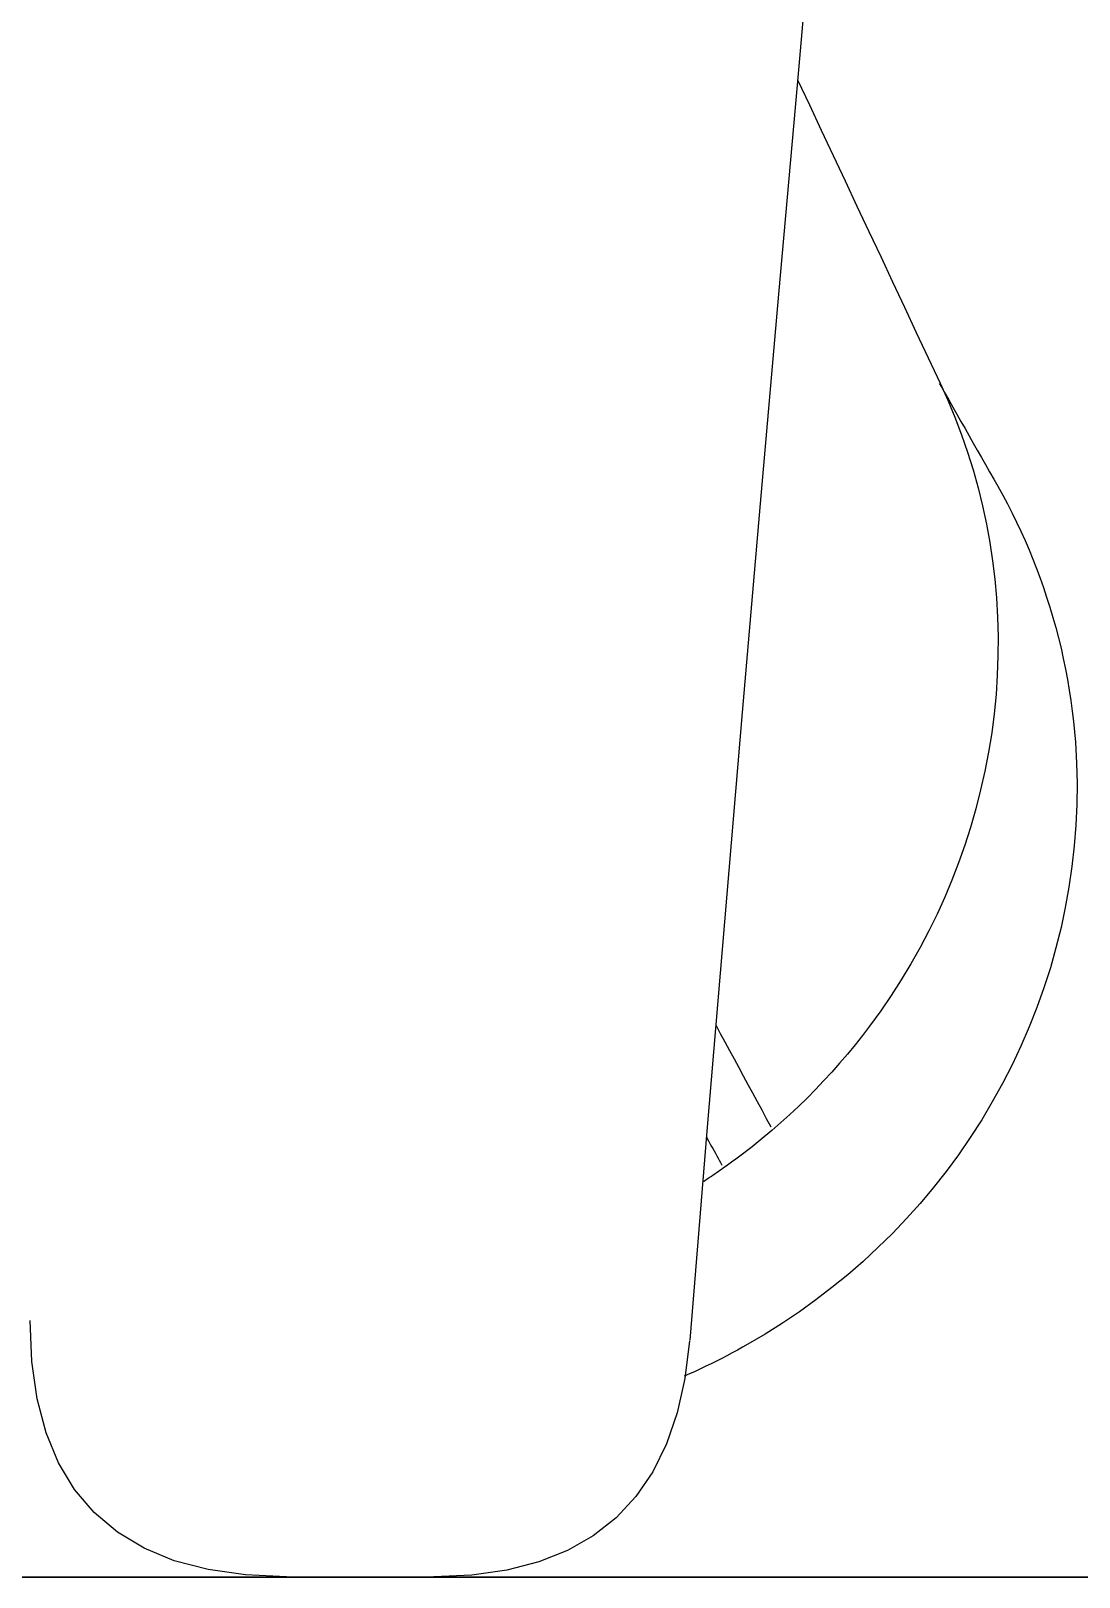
# Model space of a CAD drawing. Extents: x 11992 to 29481, y -6727 to 6811.
# Drawn here: x 14776.08 to 14784.25, y 1385.6 to 1397.66 of the extents above; entities that cross this region are included whole.
import ezdxf

# ---------------------------------------------------------------- set-up
doc = ezdxf.new("R2010")
doc.units = 0
doc.header["$MEASUREMENT"] = 0
doc.layers.get('0').update_dxf_attribs({"color": 8, "linetype": 'CONTINUOUS'})

msp = doc.modelspace()

# ---------------------------------------------------------------- linework, layer by layer
for p, q in [((14782.199, 1398.874, -1930.428), (14782.053, 1397.242, -1930.428)), ((14782.053, 1397.242, -1930.428), (14781.908, 1395.61, -1930.428)), ((14782.056, 1397.284, -1930.428), (14782.149, 1397.087, -1930.428)), ((14782.149, 1397.087, -1930.428), (14782.241, 1396.889, -1930.428)), ((14782.241, 1396.889, -1930.428), (14782.334, 1396.692, -1930.428)), ((14782.334, 1396.692, -1930.428), (14782.427, 1396.495, -1930.428)), ((14782.427, 1396.495, -1930.428), (14782.519, 1396.297, -1930.428)), ((14782.519, 1396.297, -1930.428), (14782.612, 1396.1, -1930.428)), ((14782.612, 1396.1, -1930.428), (14782.705, 1395.903, -1930.428)), ((14782.705, 1395.903, -1930.428), (14782.798, 1395.705, -1930.428)), ((14781.908, 1395.61, -1930.428), (14781.765, 1393.977, -1930.428)), ((14782.798, 1395.705, -1930.428), (14782.89, 1395.508, -1930.428)), ((14782.89, 1395.508, -1930.428), (14782.983, 1395.31, -1930.428)), ((14782.983, 1395.31, -1930.428), (14783.076, 1395.113, -1930.428)), ((14783.076, 1395.113, -1930.428), (14783.168, 1394.915, -1930.428)), ((14783.162, 1394.912, -1930.428), (14783.168, 1394.901, -1930.428)), ((14783.168, 1394.901, -1930.428), (14783.175, 1394.891, -1930.428)), ((14783.169, 1394.915, -1930.428), (14783.228, 1394.783, -1930.428)), ((14783.175, 1394.891, -1930.428), (14783.181, 1394.88, -1930.428)), ((14783.181, 1394.88, -1930.428), (14783.187, 1394.87, -1930.428)), ((14783.187, 1394.87, -1930.428), (14783.193, 1394.86, -1930.428)), ((14783.193, 1394.86, -1930.428), (14783.199, 1394.849, -1930.428)), ((14783.199, 1394.849, -1930.428), (14783.206, 1394.839, -1930.428)), ((14783.206, 1394.839, -1930.428), (14783.212, 1394.828, -1930.428)), ((14783.212, 1394.828, -1930.428), (14783.218, 1394.818, -1930.428)), ((14783.218, 1394.818, -1930.428), (14783.224, 1394.807, -1930.428)), ((14783.224, 1394.807, -1930.428), (14783.23, 1394.797, -1930.428)), ((14783.228, 1394.783, -1930.428), (14783.284, 1394.649, -1930.428)), ((14783.23, 1394.797, -1930.428), (14783.236, 1394.786, -1930.428)), ((14783.236, 1394.786, -1930.428), (14783.268, 1394.729, -1930.428)), ((14783.268, 1394.729, -1930.428), (14783.3, 1394.673, -1930.428)), ((14783.284, 1394.649, -1930.428), (14783.335, 1394.513, -1930.428)), ((14783.3, 1394.673, -1930.428), (14783.331, 1394.617, -1930.428)), ((14783.331, 1394.617, -1930.428), (14783.363, 1394.561, -1930.428)), ((14783.363, 1394.561, -1930.428), (14783.395, 1394.504, -1930.428)), ((14783.335, 1394.513, -1930.428), (14783.382, 1394.376, -1930.428)), ((14783.395, 1394.504, -1930.428), (14783.427, 1394.448, -1930.428)), ((14783.427, 1394.448, -1930.428), (14783.459, 1394.391, -1930.428)), ((14783.382, 1394.376, -1930.428), (14783.426, 1394.238, -1930.428)), ((14783.459, 1394.391, -1930.428), (14783.491, 1394.335, -1930.428)), ((14783.491, 1394.335, -1930.428), (14783.523, 1394.279, -1930.428)), ((14783.523, 1394.279, -1930.428), (14783.555, 1394.223, -1930.428)), ((14783.426, 1394.238, -1930.428), (14783.465, 1394.098, -1930.428)), ((14783.555, 1394.223, -1930.428), (14783.587, 1394.166, -1930.428)), ((14783.587, 1394.166, -1930.428), (14783.619, 1394.11, -1930.428)), ((14783.465, 1394.098, -1930.428), (14783.499, 1393.957, -1930.428)), ((14783.619, 1394.11, -1930.428), (14783.658, 1394.041, -1930.428)), ((14783.658, 1394.041, -1930.428), (14783.695, 1393.972, -1930.428)), ((14781.765, 1393.977, -1930.428), (14781.624, 1392.344, -1930.428)), ((14783.499, 1393.957, -1930.428), (14783.53, 1393.815, -1930.428)), ((14783.695, 1393.972, -1930.428), (14783.731, 1393.901, -1930.428)), ((14783.53, 1393.815, -1930.428), (14783.556, 1393.672, -1930.428)), ((14783.731, 1393.901, -1930.428), (14783.765, 1393.83, -1930.428)), ((14783.765, 1393.83, -1930.428), (14783.799, 1393.759, -1930.428)), ((14783.799, 1393.759, -1930.428), (14783.832, 1393.687, -1930.428)), ((14783.832, 1393.687, -1930.428), (14783.863, 1393.615, -1930.428)), ((14783.556, 1393.672, -1930.428), (14783.578, 1393.528, -1930.428)), ((14783.863, 1393.615, -1930.428), (14783.893, 1393.542, -1930.428)), ((14783.578, 1393.528, -1930.428), (14783.595, 1393.384, -1930.428)), ((14783.893, 1393.542, -1930.428), (14783.921, 1393.468, -1930.428)), ((14783.921, 1393.468, -1930.428), (14783.949, 1393.394, -1930.428)), ((14783.595, 1393.384, -1930.428), (14783.608, 1393.239, -1930.428)), ((14783.949, 1393.394, -1930.428), (14783.976, 1393.32, -1930.428)), ((14783.976, 1393.32, -1930.428), (14784, 1393.245, -1930.428)), ((14783.608, 1393.239, -1930.428), (14783.617, 1393.089, -1930.428)), ((14784, 1393.245, -1930.428), (14784.026, 1393.166, -1930.428)), ((14783.617, 1393.089, -1930.428), (14783.621, 1392.938, -1930.428)), ((14784.026, 1393.166, -1930.428), (14784.049, 1393.087, -1930.428)), ((14784.049, 1393.087, -1930.428), (14784.072, 1393.007, -1930.428)), ((14784.072, 1393.007, -1930.428), (14784.093, 1392.926, -1930.428)), ((14783.621, 1392.938, -1930.428), (14783.62, 1392.787, -1930.428)), ((14784.093, 1392.926, -1930.428), (14784.112, 1392.846, -1930.428)), ((14784.112, 1392.846, -1930.428), (14784.13, 1392.765, -1930.428)), ((14783.62, 1392.787, -1930.428), (14783.615, 1392.636, -1930.428)), ((14784.13, 1392.765, -1930.428), (14784.147, 1392.683, -1930.428)), ((14783.615, 1392.636, -1930.428), (14783.605, 1392.486, -1930.428)), ((14784.147, 1392.683, -1930.428), (14784.162, 1392.602, -1930.428)), ((14784.162, 1392.602, -1930.428), (14784.176, 1392.52, -1930.428)), ((14783.605, 1392.486, -1930.428), (14783.59, 1392.335, -1930.428)), ((14784.176, 1392.52, -1930.428), (14784.189, 1392.438, -1930.428)), ((14784.189, 1392.438, -1930.428), (14784.2, 1392.356, -1930.428)), ((14784.2, 1392.356, -1930.428), (14784.209, 1392.273, -1930.428)), ((14781.624, 1392.344, -1930.428), (14781.486, 1390.711, -1930.428)), ((14783.59, 1392.335, -1930.428), (14783.571, 1392.185, -1930.428)), ((14784.209, 1392.273, -1930.428), (14784.224, 1392.112, -1930.428)), ((14783.571, 1392.185, -1930.428), (14783.547, 1392.036, -1930.428)), ((14784.224, 1392.112, -1930.428), (14784.233, 1391.95, -1930.428)), ((14783.547, 1392.036, -1930.428), (14783.518, 1391.887, -1930.428)), ((14783.518, 1391.887, -1930.428), (14783.485, 1391.74, -1930.428)), ((14784.233, 1391.95, -1930.428), (14784.237, 1391.789, -1930.428)), ((14784.237, 1391.789, -1930.428), (14784.235, 1391.627, -1930.428)), ((14783.485, 1391.74, -1930.428), (14783.448, 1391.593, -1930.428)), ((14784.235, 1391.627, -1930.428), (14784.227, 1391.465, -1930.428)), ((14783.448, 1391.593, -1930.428), (14783.406, 1391.447, -1930.428)), ((14783.406, 1391.447, -1930.428), (14783.362, 1391.309, -1930.428)), ((14784.227, 1391.465, -1930.428), (14784.215, 1391.303, -1930.428)), ((14783.362, 1391.309, -1930.428), (14783.313, 1391.172, -1930.428)), ((14784.215, 1391.303, -1930.428), (14784.197, 1391.143, -1930.428)), ((14783.313, 1391.172, -1930.428), (14783.261, 1391.036, -1930.428)), ((14784.197, 1391.143, -1930.428), (14784.174, 1390.982, -1930.428)), ((14783.261, 1391.036, -1930.428), (14783.205, 1390.902, -1930.428)), ((14783.205, 1390.902, -1930.428), (14783.145, 1390.77, -1930.428)), ((14784.174, 1390.982, -1930.428), (14784.145, 1390.823, -1930.428)), ((14784.145, 1390.823, -1930.428), (14784.112, 1390.665, -1930.428)), ((14781.486, 1390.711, -1930.428), (14781.349, 1389.077, -1930.428)), ((14783.145, 1390.77, -1930.428), (14783.081, 1390.639, -1930.428)), ((14784.112, 1390.665, -1930.428), (14784.072, 1390.507, -1930.428)), ((14783.081, 1390.639, -1930.428), (14783.013, 1390.51, -1930.428)), ((14783.013, 1390.51, -1930.428), (14782.941, 1390.383, -1930.428)), ((14784.072, 1390.507, -1930.428), (14784.029, 1390.352, -1930.428)), ((14782.941, 1390.383, -1930.428), (14782.866, 1390.258, -1930.428)), ((14784.029, 1390.352, -1930.428), (14783.979, 1390.196, -1930.428)), ((14782.866, 1390.258, -1930.428), (14782.787, 1390.135, -1930.428)), ((14783.979, 1390.196, -1930.428), (14783.924, 1390.043, -1930.428)), ((14782.787, 1390.135, -1930.428), (14782.705, 1390.015, -1930.428)), ((14782.705, 1390.015, -1930.428), (14782.619, 1389.896, -1930.428)), ((14783.924, 1390.043, -1930.428), (14783.864, 1389.891, -1930.428)), ((14781.418, 1389.906, -1930.428), (14781.454, 1389.84, -1930.428)), ((14781.454, 1389.84, -1930.428), (14781.49, 1389.773, -1930.428)), ((14782.563, 1389.822, -1930.428), (14782.505, 1389.75, -1930.428)), ((14782.619, 1389.896, -1930.428), (14782.563, 1389.822, -1930.428)), ((14783.864, 1389.891, -1930.428), (14783.799, 1389.741, -1930.428)), ((14781.49, 1389.773, -1930.428), (14781.526, 1389.707, -1930.428)), ((14781.526, 1389.707, -1930.428), (14781.561, 1389.64, -1930.428)), ((14782.505, 1389.75, -1930.428), (14782.446, 1389.678, -1930.428)), ((14783.799, 1389.741, -1930.428), (14783.73, 1389.594, -1930.428)), ((14781.561, 1389.64, -1930.428), (14781.598, 1389.574, -1930.428)), ((14781.598, 1389.574, -1930.428), (14781.633, 1389.508, -1930.428)), ((14782.385, 1389.607, -1930.428), (14782.323, 1389.537, -1930.428)), ((14782.446, 1389.678, -1930.428), (14782.385, 1389.607, -1930.428)), ((14783.73, 1389.594, -1930.428), (14783.655, 1389.448, -1930.428)), ((14781.633, 1389.508, -1930.428), (14781.669, 1389.441, -1930.428)), ((14782.26, 1389.469, -1930.428), (14782.196, 1389.402, -1930.428)), ((14782.323, 1389.537, -1930.428), (14782.26, 1389.469, -1930.428)), ((14781.669, 1389.441, -1930.428), (14781.705, 1389.375, -1930.428)), ((14781.705, 1389.375, -1930.428), (14781.741, 1389.309, -1930.428)), ((14782.131, 1389.335, -1930.428), (14782.064, 1389.27, -1930.428)), ((14782.196, 1389.402, -1930.428), (14782.131, 1389.335, -1930.428)), ((14783.655, 1389.448, -1930.428), (14783.576, 1389.306, -1930.428)), ((14781.741, 1389.309, -1930.428), (14781.777, 1389.242, -1930.428)), ((14781.777, 1389.242, -1930.428), (14781.813, 1389.176, -1930.428)), ((14782.064, 1389.27, -1930.428), (14781.996, 1389.207, -1930.428)), ((14783.576, 1389.306, -1930.428), (14783.493, 1389.165, -1930.428)), ((14781.813, 1389.176, -1930.428), (14781.849, 1389.11, -1930.428)), ((14781.927, 1389.144, -1930.428), (14781.857, 1389.083, -1930.428)), ((14781.996, 1389.207, -1930.428), (14781.927, 1389.144, -1930.428)), ((14783.493, 1389.165, -1930.428), (14783.404, 1389.028, -1930.428)), ((14781.349, 1389.077, -1930.428), (14781.215, 1387.444, -1930.428)), ((14781.345, 1389.031, -1930.428), (14781.355, 1389.013, -1930.428)), ((14781.355, 1389.013, -1930.428), (14781.365, 1388.995, -1930.428)), ((14781.365, 1388.995, -1930.428), (14781.375, 1388.976, -1930.428)), ((14781.375, 1388.976, -1930.428), (14781.385, 1388.958, -1930.428)), ((14781.733, 1388.98, -1930.428), (14781.702, 1388.955, -1930.428)), ((14781.764, 1389.005, -1930.428), (14781.733, 1388.98, -1930.428)), ((14781.795, 1389.031, -1930.428), (14781.764, 1389.005, -1930.428)), ((14781.826, 1389.057, -1930.428), (14781.795, 1389.031, -1930.428)), ((14781.857, 1389.083, -1930.428), (14781.826, 1389.057, -1930.428)), ((14783.404, 1389.028, -1930.428), (14783.312, 1388.893, -1930.428)), ((14781.385, 1388.958, -1930.428), (14781.396, 1388.94, -1930.428)), ((14781.396, 1388.94, -1930.428), (14781.406, 1388.922, -1930.428)), ((14781.406, 1388.922, -1930.428), (14781.416, 1388.904, -1930.428)), ((14781.416, 1388.904, -1930.428), (14781.426, 1388.885, -1930.428)), ((14781.426, 1388.885, -1930.428), (14781.436, 1388.867, -1930.428)), ((14781.436, 1388.867, -1930.428), (14781.446, 1388.849, -1930.428)), ((14781.446, 1388.849, -1930.428), (14781.456, 1388.831, -1930.428)), ((14781.574, 1388.858, -1930.428), (14781.542, 1388.834, -1930.428)), ((14781.606, 1388.882, -1930.428), (14781.574, 1388.858, -1930.428)), ((14781.638, 1388.906, -1930.428), (14781.606, 1388.882, -1930.428)), ((14781.67, 1388.93, -1930.428), (14781.638, 1388.906, -1930.428)), ((14781.702, 1388.955, -1930.428), (14781.67, 1388.93, -1930.428)), ((14783.312, 1388.893, -1930.428), (14783.215, 1388.762, -1930.428)), ((14781.397, 1388.732, -1930.428), (14781.384, 1388.723, -1930.428)), ((14781.41, 1388.741, -1930.428), (14781.397, 1388.732, -1930.428)), ((14781.424, 1388.75, -1930.428), (14781.41, 1388.741, -1930.428)), ((14781.437, 1388.76, -1930.428), (14781.424, 1388.75, -1930.428)), ((14781.45, 1388.769, -1930.428), (14781.437, 1388.76, -1930.428)), ((14781.463, 1388.778, -1930.428), (14781.45, 1388.769, -1930.428)), ((14781.456, 1388.831, -1930.428), (14781.467, 1388.812, -1930.428)), ((14781.477, 1388.787, -1930.428), (14781.463, 1388.778, -1930.428)), ((14781.509, 1388.811, -1930.428), (14781.477, 1388.787, -1930.428)), ((14781.542, 1388.834, -1930.428), (14781.509, 1388.811, -1930.428)), ((14783.215, 1388.762, -1930.428), (14783.114, 1388.634, -1930.428)), ((14781.33, 1388.687, -1930.428), (14781.316, 1388.679, -1930.428)), ((14781.343, 1388.696, -1930.428), (14781.33, 1388.687, -1930.428)), ((14781.357, 1388.705, -1930.428), (14781.343, 1388.696, -1930.428)), ((14781.37, 1388.714, -1930.428), (14781.357, 1388.705, -1930.428)), ((14781.384, 1388.723, -1930.428), (14781.37, 1388.714, -1930.428)), ((14783.114, 1388.634, -1930.428), (14783.012, 1388.512, -1930.428)), ((14783.012, 1388.512, -1930.428), (14782.906, 1388.394, -1930.428)), ((14782.906, 1388.394, -1930.428), (14782.797, 1388.279, -1930.428)), ((14782.797, 1388.279, -1930.428), (14782.684, 1388.168, -1930.428)), ((14782.684, 1388.168, -1930.428), (14782.568, 1388.06, -1930.428)), ((14782.568, 1388.06, -1930.428), (14782.448, 1387.956, -1930.428)), ((14782.448, 1387.956, -1930.428), (14782.325, 1387.856, -1930.428)), ((14782.199, 1387.759, -1930.428), (14782.071, 1387.666, -1930.428)), ((14782.325, 1387.856, -1930.428), (14782.199, 1387.759, -1930.428)), ((14782.071, 1387.666, -1930.428), (14781.94, 1387.578, -1930.428)), ((14776.083, 1387.279, -1930.428), (14776.069, 1387.598, -1930.428)), ((14781.94, 1387.578, -1930.428), (14781.805, 1387.493, -1930.428)), ((14781.214, 1387.44, -1930.428), (14781.178, 1387.146, -1930.428)), ((14781.669, 1387.413, -1930.428), (14781.628, 1387.39, -1930.428)), ((14781.805, 1387.493, -1930.428), (14781.669, 1387.413, -1930.428)), ((14776.125, 1386.987, -1930.428), (14776.083, 1387.279, -1930.428)), ((14781.424, 1387.281, -1930.428), (14781.382, 1387.261, -1930.428)), ((14781.465, 1387.302, -1930.428), (14781.424, 1387.281, -1930.428)), ((14781.506, 1387.324, -1930.428), (14781.465, 1387.302, -1930.428)), ((14781.547, 1387.345, -1930.428), (14781.506, 1387.324, -1930.428)), ((14781.588, 1387.368, -1930.428), (14781.547, 1387.345, -1930.428)), ((14781.628, 1387.39, -1930.428), (14781.588, 1387.368, -1930.428)), ((14781.214, 1387.182, -1930.428), (14781.172, 1387.164, -1930.428)), ((14781.257, 1387.201, -1930.428), (14781.214, 1387.182, -1930.428)), ((14781.299, 1387.221, -1930.428), (14781.257, 1387.201, -1930.428)), ((14781.341, 1387.241, -1930.428), (14781.299, 1387.221, -1930.428)), ((14781.382, 1387.261, -1930.428), (14781.341, 1387.241, -1930.428)), ((14781.178, 1387.146, -1930.428), (14781.118, 1386.877, -1930.428)), ((14776.194, 1386.723, -1930.428), (14776.125, 1386.987, -1930.428)), ((14781.118, 1386.877, -1930.428), (14781.034, 1386.635, -1930.428)), ((14776.291, 1386.487, -1930.428), (14776.194, 1386.723, -1930.428)), ((14781.034, 1386.635, -1930.428), (14780.927, 1386.417, -1930.428)), ((14776.417, 1386.279, -1930.428), (14776.291, 1386.487, -1930.428)), ((14780.927, 1386.417, -1930.428), (14780.796, 1386.226, -1930.428)), ((14776.569, 1386.099, -1930.428), (14776.417, 1386.279, -1930.428)), ((14780.796, 1386.226, -1930.428), (14780.642, 1386.059, -1930.428)), ((14776.75, 1385.946, -1930.428), (14776.569, 1386.099, -1930.428)), ((14780.642, 1386.059, -1930.428), (14780.463, 1385.919, -1930.428)), ((14776.958, 1385.821, -1930.428), (14776.75, 1385.946, -1930.428)), ((14780.463, 1385.919, -1930.428), (14780.262, 1385.804, -1930.428)), ((14777.194, 1385.724, -1930.428), (14776.958, 1385.821, -1930.428)), ((14777.458, 1385.654, -1930.428), (14777.194, 1385.724, -1930.428)), ((14780.037, 1385.714, -1930.428), (14779.788, 1385.651, -1930.428)), ((14780.262, 1385.804, -1930.428), (14780.037, 1385.714, -1930.428)), ((14781.241, 1385.596, -1949.128), (14750.315, 1385.596, -1949.128)), ((14750.315, 1385.596, -2112.712), (14781.241, 1385.596, -2112.712)), ((14781.241, 1385.596, -2113.419), (14750.315, 1385.596, -2113.419)), ((14781.241, 1385.596, -1948.421), (14750.315, 1385.596, -1948.421)), ((14772.701, 1385.596, -2331.704), (14778.476, 1385.596, -2379.821)), ((14773.399, 1385.596, -2331.663), (14779.06, 1385.596, -2379.792)), ((14774.746, 1385.596, -2331.663), (14780.2, 1385.596, -2379.792)), ((14774.837, 1385.596, -2412.668), (14776.168, 1385.596, -2421.217)), ((14775.292, 1385.596, -2331.705), (14780.675, 1385.596, -2379.821)), ((14776.227, 1385.596, -2321.735), (14775.77, 1385.596, -2317.55)), ((14776.168, 1385.596, -2421.217), (14777.498, 1385.596, -2429.766)), ((14776.684, 1385.596, -2325.92), (14776.227, 1385.596, -2321.735)), ((14777.141, 1385.596, -2330.104), (14776.684, 1385.596, -2325.92)), ((14777.597, 1385.596, -2334.289), (14777.141, 1385.596, -2330.104)), ((14777.75, 1385.613, -1930.428), (14777.458, 1385.654, -1930.428)), ((14777.498, 1385.596, -2429.766), (14778.828, 1385.596, -2438.315)), ((14778.531, 1385.596, -2342.848), (14777.597, 1385.596, -2334.289)), ((14778.069, 1385.599, -1930.428), (14777.75, 1385.613, -1930.428)), ((14778.476, 1385.596, -2379.821), (14785.293, 1385.596, -2436.381)), ((14779.463, 1385.596, -2351.407), (14778.531, 1385.596, -2342.848)), ((14778.827, 1385.596, -2438.315), (14778.847, 1385.596, -2438.408)), ((14778.847, 1385.596, -2438.408), (14778.871, 1385.596, -2438.497)), ((14778.871, 1385.596, -2438.497), (14778.901, 1385.596, -2438.583)), ((14778.901, 1385.596, -2438.583), (14778.936, 1385.596, -2438.665)), ((14778.936, 1385.596, -2438.665), (14778.977, 1385.596, -2438.744)), ((14778.977, 1385.596, -2438.744), (14779.023, 1385.596, -2438.819)), ((14779.023, 1385.596, -2438.819), (14779.074, 1385.596, -2438.89)), ((14779.06, 1385.596, -2379.792), (14785.744, 1385.596, -2436.363)), ((14779.074, 1385.596, -2438.89), (14779.131, 1385.596, -2438.958)), ((14779.094, 1385.596, -2439.987), (14779.092, 1385.596, -2440.033)), ((14779.092, 1385.596, -2440.033), (14779.092, 1385.596, -2440.078)), ((14779.092, 1385.596, -2440.078), (14779.093, 1385.596, -2440.124)), ((14779.093, 1385.596, -2440.124), (14779.097, 1385.596, -2440.17)), ((14779.097, 1385.596, -2439.941), (14779.094, 1385.596, -2439.987)), ((14779.102, 1385.596, -2439.896), (14779.097, 1385.596, -2439.941)), ((14779.097, 1385.596, -2440.17), (14779.102, 1385.596, -2440.215)), ((14779.11, 1385.596, -2439.85), (14779.102, 1385.596, -2439.896)), ((14779.102, 1385.596, -2440.215), (14779.134, 1385.596, -2440.457)), ((14779.118, 1385.596, -2439.805), (14779.11, 1385.596, -2439.85)), ((14779.128, 1385.596, -2439.761), (14779.118, 1385.596, -2439.805)), ((14779.14, 1385.596, -2439.717), (14779.128, 1385.596, -2439.761)), ((14779.131, 1385.596, -2438.958), (14779.193, 1385.596, -2439.022)), ((14779.134, 1385.596, -2440.457), (14779.166, 1385.596, -2440.698)), ((14779.153, 1385.596, -2439.673), (14779.14, 1385.596, -2439.717)), ((14779.169, 1385.596, -2439.628), (14779.153, 1385.596, -2439.673)), ((14779.166, 1385.596, -2440.698), (14779.198, 1385.596, -2440.94)), ((14779.186, 1385.596, -2439.584), (14779.169, 1385.596, -2439.628)), ((14779.205, 1385.596, -2439.541), (14779.186, 1385.596, -2439.584)), ((14779.193, 1385.596, -2439.022), (14779.261, 1385.596, -2439.083)), ((14779.198, 1385.596, -2440.94), (14779.23, 1385.596, -2441.181)), ((14779.225, 1385.596, -2439.499), (14779.205, 1385.596, -2439.541)), ((14779.516, 1385.612, -1930.428), (14779.22, 1385.599, -1930.428)), ((14779.247, 1385.596, -2439.457), (14779.225, 1385.596, -2439.499)), ((14779.23, 1385.596, -2441.181), (14779.262, 1385.596, -2441.423)), ((14779.27, 1385.596, -2439.416), (14779.247, 1385.596, -2439.457)), ((14779.261, 1385.596, -2439.083), (14779.334, 1385.596, -2439.14)), ((14779.262, 1385.596, -2441.423), (14779.294, 1385.596, -2441.664)), ((14779.295, 1385.596, -2439.375), (14779.27, 1385.596, -2439.416)), ((14779.294, 1385.596, -2441.664), (14779.325, 1385.596, -2441.906)), ((14779.321, 1385.596, -2439.336), (14779.295, 1385.596, -2439.375)), ((14779.348, 1385.596, -2439.297), (14779.321, 1385.596, -2439.336)), ((14779.325, 1385.596, -2441.906), (14779.357, 1385.596, -2442.147)), ((14779.334, 1385.596, -2439.14), (14779.412, 1385.596, -2439.193)), ((14779.377, 1385.596, -2439.26), (14779.348, 1385.596, -2439.297)), ((14779.357, 1385.596, -2442.147), (14779.389, 1385.596, -2442.389)), ((14779.406, 1385.596, -2439.223), (14779.377, 1385.596, -2439.26)), ((14779.389, 1385.596, -2442.389), (14779.421, 1385.596, -2442.63)), ((14779.437, 1385.596, -2439.187), (14779.406, 1385.596, -2439.223)), ((14779.414, 1385.596, -2439.195), (14779.415, 1385.596, -2439.196)), ((14779.415, 1385.596, -2439.196), (14779.416, 1385.596, -2439.196)), ((14779.417, 1385.596, -2439.197), (14779.418, 1385.596, -2439.197)), ((14779.418, 1385.596, -2439.197), (14779.419, 1385.596, -2439.198)), ((14779.419, 1385.596, -2439.198), (14779.42, 1385.596, -2439.199)), ((14779.42, 1385.596, -2439.199), (14779.421, 1385.596, -2439.199)), ((14779.421, 1385.596, -2439.2), (14779.422, 1385.596, -2439.2)), ((14779.421, 1385.596, -2442.63), (14779.453, 1385.596, -2442.872)), ((14779.422, 1385.596, -2439.2), (14779.423, 1385.596, -2439.201)), ((14779.473, 1385.596, -2439.147), (14779.437, 1385.596, -2439.187)), ((14779.44, 1385.596, -2437.648), (14779.464, 1385.596, -2437.778)), ((14779.453, 1385.596, -2442.872), (14779.485, 1385.596, -2443.113)), ((14780.396, 1385.596, -2359.966), (14779.463, 1385.596, -2351.407)), ((14779.464, 1385.596, -2437.778), (14779.497, 1385.596, -2437.898)), ((14779.51, 1385.596, -2439.108), (14779.473, 1385.596, -2439.147)), ((14779.485, 1385.596, -2443.113), (14779.496, 1385.596, -2443.187)), ((14779.496, 1385.596, -2443.187), (14779.512, 1385.596, -2443.261)), ((14779.497, 1385.596, -2437.898), (14779.539, 1385.596, -2438.009)), ((14779.549, 1385.596, -2439.07), (14779.51, 1385.596, -2439.108)), ((14779.512, 1385.596, -2443.261), (14779.533, 1385.596, -2443.332)), ((14779.788, 1385.651, -1930.428), (14779.516, 1385.612, -1930.428)), ((14779.533, 1385.596, -2443.332), (14779.559, 1385.596, -2443.403)), ((14779.539, 1385.596, -2438.009), (14779.589, 1385.596, -2438.111)), ((14779.588, 1385.596, -2439.034), (14779.549, 1385.596, -2439.07)), ((14779.559, 1385.596, -2443.403), (14779.59, 1385.596, -2443.472)), ((14779.629, 1385.596, -2438.998), (14779.588, 1385.596, -2439.034)), ((14779.589, 1385.596, -2438.111), (14779.647, 1385.596, -2438.203)), ((14779.59, 1385.596, -2443.472), (14779.625, 1385.596, -2443.538)), ((14779.625, 1385.596, -2443.538), (14779.663, 1385.596, -2443.603)), ((14779.671, 1385.596, -2438.964), (14779.629, 1385.596, -2438.998)), ((14779.647, 1385.596, -2438.203), (14779.714, 1385.596, -2438.285)), ((14779.663, 1385.596, -2443.603), (14779.706, 1385.596, -2443.666)), ((14779.713, 1385.596, -2438.93), (14779.671, 1385.596, -2438.964)), ((14779.706, 1385.596, -2443.666), (14779.751, 1385.596, -2443.726)), ((14779.756, 1385.596, -2438.898), (14779.713, 1385.596, -2438.93)), ((14779.714, 1385.596, -2438.285), (14779.79, 1385.596, -2438.358)), ((14779.751, 1385.596, -2443.726), (14779.8, 1385.596, -2443.783)), ((14779.8, 1385.596, -2438.867), (14779.756, 1385.596, -2438.898)), ((14779.79, 1385.596, -2438.358), (14779.874, 1385.596, -2438.422)), ((14779.845, 1385.596, -2438.836), (14779.8, 1385.596, -2438.867)), ((14779.8, 1385.596, -2443.783), (14779.852, 1385.596, -2443.838)), ((14779.89, 1385.596, -2438.806), (14779.845, 1385.596, -2438.836)), ((14779.852, 1385.596, -2443.838), (14779.907, 1385.596, -2443.89)), ((14779.874, 1385.596, -2438.422), (14779.967, 1385.596, -2438.476)), ((14779.936, 1385.596, -2438.778), (14779.89, 1385.596, -2438.806)), ((14779.907, 1385.596, -2443.89), (14779.974, 1385.596, -2443.946)), ((14779.996, 1385.596, -2438.742), (14779.936, 1385.596, -2438.778)), ((14779.967, 1385.596, -2438.476), (14780.068, 1385.596, -2438.521)), ((14779.974, 1385.596, -2443.946), (14780.045, 1385.596, -2443.999)), ((14780.055, 1385.596, -2438.707), (14779.996, 1385.596, -2438.742)), ((14780.045, 1385.596, -2443.999), (14780.118, 1385.596, -2444.047)), ((14780.116, 1385.596, -2438.674), (14780.055, 1385.596, -2438.707)), ((14780.068, 1385.596, -2438.521), (14780.178, 1385.596, -2438.557)), ((14780.177, 1385.596, -2438.642), (14780.116, 1385.596, -2438.674)), ((14780.118, 1385.596, -2444.047), (14780.193, 1385.596, -2444.092)), ((14780.238, 1385.596, -2438.61), (14780.177, 1385.596, -2438.642)), ((14780.178, 1385.596, -2438.557), (14780.296, 1385.596, -2438.582)), ((14780.193, 1385.596, -2444.092), (14780.271, 1385.596, -2444.133)), ((14780.2, 1385.596, -2379.792), (14786.639, 1385.596, -2436.363)), ((14780.3, 1385.596, -2438.58), (14780.238, 1385.596, -2438.61)), ((14780.271, 1385.596, -2444.133), (14780.351, 1385.596, -2444.17)), ((14780.363, 1385.596, -2438.551), (14780.3, 1385.596, -2438.58)), ((14780.351, 1385.596, -2444.17), (14780.432, 1385.596, -2444.205)), ((14780.426, 1385.596, -2438.522), (14780.363, 1385.596, -2438.551)), ((14781.328, 1385.596, -2368.525), (14780.396, 1385.596, -2359.966)), ((14780.489, 1385.596, -2438.495), (14780.426, 1385.596, -2438.522)), ((14780.432, 1385.596, -2444.205), (14780.515, 1385.596, -2444.236)), ((14780.553, 1385.596, -2438.468), (14780.489, 1385.596, -2438.495)), ((14780.515, 1385.596, -2444.236), (14780.599, 1385.596, -2444.265)), ((14780.617, 1385.596, -2438.442), (14780.553, 1385.596, -2438.468)), ((14780.599, 1385.596, -2444.265), (14780.685, 1385.596, -2444.291)), ((14780.681, 1385.596, -2438.416), (14780.617, 1385.596, -2438.442)), ((14780.675, 1385.596, -2379.821), (14787.021, 1385.596, -2436.381)), ((14780.772, 1385.596, -2438.381), (14780.681, 1385.596, -2438.416)), ((14780.685, 1385.596, -2444.291), (14780.77, 1385.596, -2444.315)), ((14780.77, 1385.596, -2444.315), (14780.857, 1385.596, -2444.336)), ((14780.863, 1385.596, -2438.348), (14780.772, 1385.596, -2438.381)), ((14780.857, 1385.596, -2444.336), (14780.916, 1385.596, -2444.35)), ((14780.955, 1385.596, -2438.315), (14780.863, 1385.596, -2438.348)), ((14780.916, 1385.596, -2444.35), (14780.976, 1385.596, -2444.363)), ((14781.047, 1385.596, -2438.283), (14780.955, 1385.596, -2438.315)), ((14780.976, 1385.596, -2444.363), (14781.036, 1385.596, -2444.375)), ((14781.036, 1385.596, -2444.375), (14781.097, 1385.596, -2444.386)), ((14781.139, 1385.596, -2438.253), (14781.047, 1385.596, -2438.283)), ((14781.097, 1385.596, -2444.386), (14781.157, 1385.596, -2444.397)), ((14781.232, 1385.596, -2438.223), (14781.139, 1385.596, -2438.253)), ((14781.157, 1385.596, -2444.397), (14781.217, 1385.596, -2444.406)), ((14781.217, 1385.596, -2444.406), (14781.277, 1385.596, -2444.415)), ((14781.325, 1385.596, -2438.194), (14781.232, 1385.596, -2438.223)), ((14781.241, 1385.596, -2121.419), (14781.247, 1385.596, -2121.588)), ((14781.247, 1385.596, -1940.258), (14781.241, 1385.596, -1940.421)), ((14781.241, 1385.596, -2121.412), (14781.241, 1385.596, -2106.33)), ((14781.241, 1385.596, -2106.33), (14781.241, 1385.596, -2091.247)), ((14781.241, 1385.596, -2091.247), (14781.241, 1385.596, -2076.164)), ((14781.241, 1385.596, -2076.164), (14781.241, 1385.596, -2061.082)), ((14781.241, 1385.596, -2061.082), (14781.241, 1385.596, -2045.999)), ((14781.241, 1385.596, -2045.999), (14781.241, 1385.596, -2030.917)), ((14781.241, 1385.596, -2030.917), (14781.241, 1385.596, -2015.834)), ((14781.241, 1385.596, -2015.834), (14781.241, 1385.596, -2000.751)), ((14781.241, 1385.596, -2000.751), (14781.241, 1385.596, -1985.669)), ((14781.241, 1385.596, -1985.669), (14781.241, 1385.596, -1970.586)), ((14781.241, 1385.596, -1970.586), (14781.241, 1385.596, -1955.504)), ((14781.241, 1385.596, -1955.504), (14781.241, 1385.596, -1940.421)), ((14781.247, 1385.596, -2121.588), (14781.265, 1385.596, -2121.751)), ((14781.263, 1385.596, -1940.1), (14781.247, 1385.596, -1940.258)), ((14781.291, 1385.596, -1939.947), (14781.263, 1385.596, -1940.1)), ((14781.265, 1385.596, -2121.751), (14781.294, 1385.596, -2121.908)), ((14781.277, 1385.596, -2444.415), (14781.338, 1385.596, -2444.423)), ((14781.33, 1385.596, -1939.801), (14781.291, 1385.596, -1939.947)), ((14781.294, 1385.596, -2121.908), (14781.335, 1385.596, -2122.059)), ((14781.418, 1385.596, -2438.166), (14781.325, 1385.596, -2438.194)), ((14782.26, 1385.596, -2377.084), (14781.328, 1385.596, -2368.525)), ((14781.379, 1385.596, -1939.659), (14781.33, 1385.596, -1939.801)), ((14781.335, 1385.596, -2122.059), (14781.387, 1385.596, -2122.204)), ((14781.338, 1385.596, -2444.423), (14781.398, 1385.596, -2444.431)), ((14781.44, 1385.596, -1939.523), (14781.379, 1385.596, -1939.659)), ((14781.387, 1385.596, -2122.204), (14781.452, 1385.596, -2122.343)), ((14781.398, 1385.596, -2444.431), (14781.459, 1385.596, -2444.438)), ((14781.512, 1385.596, -2438.139), (14781.418, 1385.596, -2438.166)), ((14781.512, 1385.596, -1939.393), (14781.44, 1385.596, -1939.523)), ((14781.452, 1385.596, -2122.343), (14781.528, 1385.596, -2122.476)), ((14781.459, 1385.596, -2444.438), (14781.519, 1385.596, -2444.445)), ((14781.595, 1385.596, -1939.268), (14781.512, 1385.596, -1939.393)), ((14781.606, 1385.596, -2438.113), (14781.512, 1385.596, -2438.139)), ((14781.519, 1385.596, -2444.445), (14781.58, 1385.596, -2444.451)), ((14781.528, 1385.596, -2122.476), (14781.615, 1385.596, -2122.602)), ((14781.58, 1385.596, -2444.451), (14781.656, 1385.596, -2444.458)), ((14781.689, 1385.596, -1939.149), (14781.595, 1385.596, -1939.268)), ((14781.699, 1385.596, -2438.087), (14781.606, 1385.596, -2438.113)), ((14781.615, 1385.596, -2122.602), (14781.715, 1385.596, -2122.723)), ((14781.656, 1385.596, -2444.458), (14781.733, 1385.596, -2444.464)), ((14781.794, 1385.596, -1939.035), (14781.689, 1385.596, -1939.149)), ((14781.794, 1385.596, -2438.063), (14781.699, 1385.596, -2438.087)), ((14781.715, 1385.596, -2122.723), (14781.826, 1385.596, -2122.838)), ((14781.733, 1385.596, -2444.464), (14781.809, 1385.596, -2444.47)), ((14781.91, 1385.596, -1938.927), (14781.794, 1385.596, -1939.035)), ((14781.907, 1385.596, -2438.034), (14781.794, 1385.596, -2438.063)), ((14781.809, 1385.596, -2444.47), (14781.886, 1385.596, -2444.475)), ((14781.826, 1385.596, -2122.838), (14781.948, 1385.596, -2122.947)), ((14781.886, 1385.596, -2444.475), (14781.963, 1385.596, -2444.479)), ((14782.02, 1385.596, -2438.006), (14781.907, 1385.596, -2438.034)), ((14782.037, 1385.596, -1938.824), (14781.91, 1385.596, -1938.927)), ((14781.948, 1385.596, -2122.947), (14782.083, 1385.596, -2123.049)), ((14781.963, 1385.596, -2444.479), (14782.04, 1385.596, -2444.483)), ((14782.133, 1385.596, -2437.979), (14782.02, 1385.596, -2438.006)), ((14782.037, 1385.596, -1938.824), (14782.038, 1385.596, -1938.76)), ((14782.038, 1385.596, -1938.76), (14782.039, 1385.596, -1938.702)), ((14782.039, 1385.596, -1938.702), (14782.041, 1385.596, -1938.649)), ((14782.04, 1385.596, -2444.483), (14782.117, 1385.596, -2444.486)), ((14782.041, 1385.596, -1938.649), (14782.043, 1385.596, -1938.602)), ((14782.043, 1385.596, -1938.602), (14782.045, 1385.596, -1938.559)), ((14782.045, 1385.596, -1938.559), (14782.048, 1385.596, -1938.523)), ((14782.048, 1385.596, -1938.523), (14782.052, 1385.596, -1938.492)), ((14782.052, 1385.596, -1938.492), (14782.056, 1385.596, -1938.466)), ((14782.056, 1385.596, -1938.466), (14782.061, 1385.596, -1938.446)), ((14782.061, 1385.596, -1938.446), (14782.065, 1385.596, -1938.432)), ((14782.065, 1385.596, -1938.432), (14782.071, 1385.596, -1938.424)), ((14782.071, 1385.596, -1938.424), (14782.077, 1385.596, -1938.421)), ((14782.083, 1385.596, -1938.421), (14782.079, 1385.596, -1938.421)), ((14782.087, 1385.596, -1938.421), (14782.083, 1385.596, -1938.421)), ((14782.084, 1385.596, -2123.161), (14782.083, 1385.596, -2123.108)), ((14782.083, 1385.596, -2123.108), (14782.083, 1385.596, -2123.049)), ((14782.086, 1385.596, -2123.21), (14782.084, 1385.596, -2123.161)), ((14782.087, 1385.596, -2123.254), (14782.086, 1385.596, -2123.21)), ((14782.091, 1385.596, -1938.421), (14782.087, 1385.596, -1938.421)), ((14782.09, 1385.596, -2123.292), (14782.087, 1385.596, -2123.254)), ((14782.093, 1385.596, -2123.326), (14782.09, 1385.596, -2123.292)), ((14782.094, 1385.596, -1938.421), (14782.091, 1385.596, -1938.421)), ((14782.096, 1385.596, -2123.354), (14782.093, 1385.596, -2123.326)), ((14782.098, 1385.596, -1938.421), (14782.094, 1385.596, -1938.421)), ((14782.1, 1385.596, -2123.377), (14782.096, 1385.596, -2123.354)), ((14782.102, 1385.596, -1938.421), (14782.098, 1385.596, -1938.421)), ((14782.104, 1385.596, -2123.396), (14782.1, 1385.596, -2123.377)), ((14782.106, 1385.596, -1938.421), (14782.102, 1385.596, -1938.421)), ((14782.108, 1385.596, -2123.409), (14782.104, 1385.596, -2123.396)), ((14782.109, 1385.596, -1938.421), (14782.106, 1385.596, -1938.421)), ((14782.114, 1385.596, -2123.416), (14782.108, 1385.596, -2123.409)), ((14782.113, 1385.596, -1938.421), (14782.109, 1385.596, -1938.421)), ((14782.117, 1385.596, -1938.422), (14782.113, 1385.596, -1938.421)), ((14782.119, 1385.596, -2123.419), (14782.114, 1385.596, -2123.416)), ((14782.121, 1385.596, -1938.422), (14782.117, 1385.596, -1938.422)), ((14782.117, 1385.596, -2444.486), (14782.194, 1385.596, -2444.488)), ((14782.121, 1385.596, -2123.419), (14782.127, 1385.596, -2123.419)), ((14782.125, 1385.596, -1938.422), (14782.121, 1385.596, -1938.422)), ((14782.127, 1385.596, -2123.419), (14782.132, 1385.596, -2123.419)), ((14782.132, 1385.596, -2123.419), (14782.137, 1385.596, -2123.419)), ((14782.247, 1385.596, -2437.953), (14782.133, 1385.596, -2437.979)), ((14782.137, 1385.596, -2123.419), (14782.143, 1385.596, -2123.419)), ((14782.143, 1385.596, -2123.419), (14782.148, 1385.596, -2123.419)), ((14782.148, 1385.596, -2123.419), (14782.154, 1385.596, -2123.419)), ((14782.154, 1385.596, -2123.419), (14782.159, 1385.596, -2123.419)), ((14782.159, 1385.596, -2123.419), (14782.164, 1385.596, -2123.418)), ((14782.164, 1385.596, -2123.418), (14782.17, 1385.596, -2123.418)), ((14782.17, 1385.596, -2123.418), (14782.175, 1385.596, -2123.418)), ((14782.175, 1385.596, -2123.418), (14782.181, 1385.596, -2123.418)), ((14782.181, 1385.596, -2123.418), (14782.186, 1385.596, -2123.418)), ((14782.194, 1385.596, -2444.488), (14782.271, 1385.596, -2444.49)), ((14782.361, 1385.596, -2437.927), (14782.247, 1385.596, -2437.953)), ((14783.192, 1385.596, -2385.643), (14782.26, 1385.596, -2377.084)), ((14782.271, 1385.596, -2444.49), (14782.348, 1385.596, -2444.492)), ((14782.348, 1385.596, -2444.492), (14782.425, 1385.596, -2444.493)), ((14782.475, 1385.596, -2437.903), (14782.361, 1385.596, -2437.927)), ((14782.425, 1385.596, -2444.493), (14782.502, 1385.596, -2444.493)), ((14782.589, 1385.596, -2437.879), (14782.475, 1385.596, -2437.903)), ((14782.502, 1385.596, -2444.493), (14782.685, 1385.596, -2444.492)), ((14782.703, 1385.596, -2437.857), (14782.589, 1385.596, -2437.879)), ((14782.685, 1385.596, -2444.492), (14782.867, 1385.596, -2444.489)), ((14782.818, 1385.596, -2437.835), (14782.703, 1385.596, -2437.857)), ((14782.933, 1385.596, -2437.813), (14782.818, 1385.596, -2437.835)), ((14782.867, 1385.596, -2444.489), (14783.05, 1385.596, -2444.484)), ((14783.048, 1385.596, -2437.793), (14782.933, 1385.596, -2437.813)), ((14783.003, 1385.596, -1938.435), (14782.981, 1385.596, -1938.438)), ((14783.024, 1385.596, -1938.433), (14783.003, 1385.596, -1938.435)), ((14783.046, 1385.596, -1938.431), (14783.024, 1385.596, -1938.433)), ((14783.068, 1385.596, -1938.429), (14783.046, 1385.596, -1938.431)), ((14783.163, 1385.596, -2437.773), (14783.048, 1385.596, -2437.793)), ((14783.05, 1385.596, -2444.484), (14783.232, 1385.596, -2444.476)), ((14783.062, 1385.596, -2123.411), (14783.077, 1385.596, -2123.412)), ((14783.089, 1385.596, -1938.427), (14783.068, 1385.596, -1938.429)), ((14783.077, 1385.596, -2123.412), (14783.092, 1385.596, -2123.413)), ((14783.111, 1385.596, -1938.425), (14783.089, 1385.596, -1938.427)), ((14783.092, 1385.596, -2123.413), (14783.107, 1385.596, -2123.414)), ((14783.107, 1385.596, -2123.414), (14783.122, 1385.596, -2123.415)), ((14783.133, 1385.596, -1938.424), (14783.111, 1385.596, -1938.425)), ((14783.122, 1385.596, -2123.415), (14783.136, 1385.596, -2123.416)), ((14783.154, 1385.596, -1938.423), (14783.133, 1385.596, -1938.424)), ((14783.136, 1385.596, -2123.416), (14783.152, 1385.596, -2123.417)), ((14783.152, 1385.596, -2123.417), (14783.166, 1385.596, -2123.418)), ((14783.176, 1385.596, -1938.422), (14783.154, 1385.596, -1938.423)), ((14783.285, 1385.596, -2437.753), (14783.163, 1385.596, -2437.773)), ((14783.166, 1385.596, -2123.418), (14783.181, 1385.596, -2123.418)), ((14783.198, 1385.596, -1938.422), (14783.176, 1385.596, -1938.422)), ((14783.181, 1385.596, -2123.418), (14783.197, 1385.596, -2123.418)), ((14784.124, 1385.596, -2394.202), (14783.192, 1385.596, -2385.643)), ((14783.197, 1385.596, -2123.418), (14783.211, 1385.596, -2123.419)), ((14783.219, 1385.596, -1938.421), (14783.198, 1385.596, -1938.422)), ((14783.211, 1385.596, -2123.419), (14783.226, 1385.596, -2123.419)), ((14783.241, 1385.596, -1938.421), (14783.219, 1385.596, -1938.421)), ((14783.226, 1385.596, -2123.419), (14783.241, 1385.596, -2123.419)), ((14783.232, 1385.596, -2444.476), (14783.414, 1385.596, -2444.466)), ((14783.241, 1385.596, -2123.419), (14783.241, 1385.596, -2123.415)), ((14783.241, 1385.596, -2123.415), (14783.241, 1385.596, -2123.404)), ((14783.241, 1385.596, -2123.404), (14783.241, 1385.596, -2123.385)), ((14783.241, 1385.596, -2123.385), (14783.241, 1385.596, -2123.358)), ((14783.241, 1385.596, -2123.358), (14783.241, 1385.596, -2123.324)), ((14783.241, 1385.596, -2123.324), (14783.241, 1385.596, -2123.283)), ((14783.241, 1385.596, -2123.283), (14783.241, 1385.596, -2123.234)), ((14783.241, 1385.596, -2123.234), (14783.241, 1385.596, -2123.178)), ((14783.241, 1385.596, -2123.178), (14783.241, 1385.596, -2123.115)), ((14783.241, 1385.596, -2123.115), (14783.241, 1385.596, -2123.044)), ((14783.241, 1385.596, -2123.044), (14783.241, 1385.596, -2122.967)), ((14783.241, 1385.596, -2122.967), (14783.241, 1385.596, -2122.882)), ((14783.241, 1385.596, -2122.882), (14783.241, 1385.596, -2122.783)), ((14783.241, 1385.596, -2122.783), (14783.241, 1385.596, -2122.675)), ((14783.241, 1385.596, -2122.675), (14783.241, 1385.596, -2122.56)), ((14783.241, 1385.596, -2122.56), (14783.241, 1385.596, -2122.437)), ((14783.241, 1385.596, -2122.437), (14783.241, 1385.596, -2122.307)), ((14783.241, 1385.596, -2122.307), (14783.241, 1385.596, -2122.169)), ((14783.241, 1385.596, -2122.169), (14783.241, 1385.596, -2122.024)), ((14783.241, 1385.596, -2122.024), (14783.241, 1385.596, -2121.872)), ((14783.241, 1385.596, -2121.872), (14783.241, 1385.596, -2121.714)), ((14783.241, 1385.596, -2121.714), (14783.241, 1385.596, -2121.549)), ((14783.241, 1385.596, -2121.549), (14783.241, 1385.596, -2121.377)), ((14783.241, 1385.596, -2121.377), (14783.241, 1385.596, -2121.199)), ((14783.241, 1385.596, -2121.199), (14783.241, 1385.596, -2121.009)), ((14783.241, 1385.596, -2121.009), (14783.241, 1385.596, -2120.812)), ((14783.241, 1385.596, -2120.812), (14783.241, 1385.596, -2120.61)), ((14783.241, 1385.596, -2120.61), (14783.241, 1385.596, -2120.401)), ((14783.241, 1385.596, -2120.401), (14783.241, 1385.596, -2120.187)), ((14783.241, 1385.596, -2120.187), (14783.241, 1385.596, -2119.968)), ((14783.241, 1385.596, -2119.968), (14783.241, 1385.596, -2119.743)), ((14783.241, 1385.596, -2119.743), (14783.241, 1385.596, -2119.514)), ((14783.241, 1385.596, -2119.514), (14783.241, 1385.596, -2119.279)), ((14783.241, 1385.596, -2119.279), (14783.241, 1385.596, -2119.04)), ((14783.241, 1385.596, -2119.04), (14783.241, 1385.596, -2118.797)), ((14783.241, 1385.596, -2118.797), (14783.241, 1385.596, -2118.55)), ((14783.241, 1385.596, -2118.55), (14783.241, 1385.596, -2118.275)), ((14783.241, 1385.596, -2118.275), (14783.241, 1385.596, -2117.996)), ((14783.241, 1385.596, -2117.996), (14783.241, 1385.596, -2117.712)), ((14783.241, 1385.596, -2117.712), (14783.241, 1385.596, -2117.425)), ((14783.241, 1385.596, -2117.425), (14783.241, 1385.596, -2117.134)), ((14783.241, 1385.596, -2117.134), (14783.241, 1385.596, -2116.839)), ((14783.241, 1385.596, -2116.839), (14783.241, 1385.596, -2116.542)), ((14783.241, 1385.596, -2116.542), (14783.241, 1385.596, -2116.241)), ((14783.241, 1385.596, -2116.241), (14783.241, 1385.596, -2115.938)), ((14783.241, 1385.596, -2115.938), (14783.241, 1385.596, -2115.633)), ((14783.241, 1385.596, -2115.633), (14783.241, 1385.596, -2115.325)), ((14783.241, 1385.596, -2115.325), (14783.241, 1385.596, -2115.016)), ((14783.241, 1385.596, -2115.016), (14783.241, 1385.596, -2108.305)), ((14783.241, 1385.596, -2108.305), (14783.241, 1385.596, -2101.574)), ((14783.241, 1385.596, -2101.574), (14783.241, 1385.596, -2094.825)), ((14783.241, 1385.596, -2094.825), (14783.241, 1385.596, -2088.061)), ((14783.241, 1385.596, -2088.061), (14783.241, 1385.596, -2081.282)), ((14783.241, 1385.596, -2081.282), (14783.241, 1385.596, -2074.491)), ((14783.241, 1385.596, -2074.491), (14783.241, 1385.596, -2067.689)), ((14783.241, 1385.596, -2067.689), (14783.241, 1385.596, -2060.878)), ((14783.241, 1385.596, -2060.878), (14783.241, 1385.596, -2054.06)), ((14783.241, 1385.596, -2054.06), (14783.241, 1385.596, -2047.235)), ((14783.241, 1385.596, -2047.235), (14783.241, 1385.596, -2040.407)), ((14783.241, 1385.596, -2040.407), (14783.241, 1385.596, -2033.576)), ((14783.241, 1385.596, -2033.576), (14783.241, 1385.596, -2026.302)), ((14783.241, 1385.596, -2026.302), (14783.241, 1385.596, -2019.03)), ((14783.241, 1385.596, -2019.03), (14783.241, 1385.596, -2011.76)), ((14783.241, 1385.596, -2011.76), (14783.241, 1385.596, -2004.496)), ((14783.241, 1385.596, -2004.496), (14783.241, 1385.596, -1997.24)), ((14783.241, 1385.596, -1997.24), (14783.241, 1385.596, -1989.992)), ((14783.241, 1385.596, -1989.992), (14783.241, 1385.596, -1982.757)), ((14783.241, 1385.596, -1982.757), (14783.241, 1385.596, -1975.535)), ((14783.241, 1385.596, -1975.535), (14783.241, 1385.596, -1968.329)), ((14783.241, 1385.596, -1968.329), (14783.241, 1385.596, -1961.14)), ((14783.241, 1385.596, -1961.14), (14783.241, 1385.596, -1953.971)), ((14783.241, 1385.596, -1953.971), (14783.241, 1385.596, -1946.824)), ((14783.241, 1385.596, -1946.824), (14783.241, 1385.596, -1946.551)), ((14783.241, 1385.596, -1946.551), (14783.241, 1385.596, -1946.279)), ((14783.241, 1385.596, -1946.279), (14783.241, 1385.596, -1946.009)), ((14783.241, 1385.596, -1946.009), (14783.241, 1385.596, -1945.741)), ((14783.241, 1385.596, -1945.741), (14783.241, 1385.596, -1945.474)), ((14783.241, 1385.596, -1945.474), (14783.241, 1385.596, -1945.21)), ((14783.241, 1385.596, -1945.21), (14783.241, 1385.596, -1944.948)), ((14783.241, 1385.596, -1944.948), (14783.241, 1385.596, -1944.689)), ((14783.241, 1385.596, -1944.689), (14783.241, 1385.596, -1944.432)), ((14783.241, 1385.596, -1944.432), (14783.241, 1385.596, -1944.178)), ((14783.241, 1385.596, -1944.178), (14783.241, 1385.596, -1943.927)), ((14783.241, 1385.596, -1943.927), (14783.241, 1385.596, -1943.679)), ((14783.241, 1385.596, -1943.679), (14783.241, 1385.596, -1943.425)), ((14783.241, 1385.596, -1943.425), (14783.241, 1385.596, -1943.176)), ((14783.241, 1385.596, -1943.176), (14783.241, 1385.596, -1942.931)), ((14783.241, 1385.596, -1942.931), (14783.241, 1385.596, -1942.689)), ((14783.241, 1385.596, -1942.689), (14783.241, 1385.596, -1942.453)), ((14783.241, 1385.596, -1942.453), (14783.241, 1385.596, -1942.22)), ((14783.241, 1385.596, -1942.22), (14783.241, 1385.596, -1941.993)), ((14783.241, 1385.596, -1941.993), (14783.241, 1385.596, -1941.771)), ((14783.241, 1385.596, -1941.771), (14783.241, 1385.596, -1941.554)), ((14783.241, 1385.596, -1941.554), (14783.241, 1385.596, -1941.342)), ((14783.241, 1385.596, -1941.342), (14783.241, 1385.596, -1941.136)), ((14783.241, 1385.596, -1941.136), (14783.241, 1385.596, -1940.936)), ((14783.241, 1385.596, -1940.936), (14783.241, 1385.596, -1940.748)), ((14783.241, 1385.596, -1940.748), (14783.241, 1385.596, -1940.565)), ((14783.241, 1385.596, -1940.565), (14783.241, 1385.596, -1940.389)), ((14783.241, 1385.596, -1940.389), (14783.241, 1385.596, -1940.219)), ((14783.241, 1385.596, -1940.219), (14783.241, 1385.596, -1940.055)), ((14783.241, 1385.596, -1940.055), (14783.241, 1385.596, -1939.899)), ((14783.241, 1385.596, -1939.899), (14783.241, 1385.596, -1939.749)), ((14783.241, 1385.596, -1939.749), (14783.241, 1385.596, -1939.606)), ((14783.241, 1385.596, -1939.606), (14783.241, 1385.596, -1939.471)), ((14783.241, 1385.596, -1939.471), (14783.241, 1385.596, -1939.343)), ((14783.241, 1385.596, -1939.343), (14783.241, 1385.596, -1939.223)), ((14783.241, 1385.596, -1939.223), (14783.241, 1385.596, -1939.111)), ((14783.241, 1385.596, -1939.111), (14783.241, 1385.596, -1939.002)), ((14783.241, 1385.596, -1939.002), (14783.241, 1385.596, -1938.903)), ((14783.241, 1385.596, -1938.903), (14783.241, 1385.596, -1938.813)), ((14783.241, 1385.596, -1938.813), (14783.241, 1385.596, -1938.731)), ((14783.241, 1385.596, -1938.731), (14783.241, 1385.596, -1938.659)), ((14783.241, 1385.596, -1938.659), (14783.241, 1385.596, -1938.596)), ((14783.241, 1385.596, -1938.596), (14783.241, 1385.596, -1938.543)), ((14783.241, 1385.596, -1938.543), (14783.241, 1385.596, -1938.499)), ((14783.241, 1385.596, -1938.499), (14783.241, 1385.596, -1938.465)), ((14783.241, 1385.596, -1938.465), (14783.241, 1385.596, -1938.44)), ((14783.241, 1385.596, -1938.44), (14783.241, 1385.596, -1938.426)), ((14783.241, 1385.596, -1938.426), (14783.241, 1385.596, -1938.421)), ((14783.408, 1385.596, -2437.734), (14783.285, 1385.596, -2437.753)), ((14783.53, 1385.596, -2437.715), (14783.408, 1385.596, -2437.734)), ((14783.414, 1385.596, -2444.466), (14783.596, 1385.596, -2444.454)), ((14783.653, 1385.596, -2437.697), (14783.53, 1385.596, -2437.715)), ((14783.596, 1385.596, -2444.454), (14783.777, 1385.596, -2444.44)), ((14783.776, 1385.596, -2437.681), (14783.653, 1385.596, -2437.697)), ((14783.899, 1385.596, -2437.664), (14783.776, 1385.596, -2437.681)), ((14783.777, 1385.596, -2444.44), (14783.959, 1385.596, -2444.424)), ((14784.022, 1385.596, -2437.649), (14783.899, 1385.596, -2437.664)), ((14783.959, 1385.596, -2444.424), (14784.14, 1385.596, -2444.406)), ((14784.145, 1385.596, -2437.635), (14784.022, 1385.596, -2437.649)), ((14785.056, 1385.596, -2402.761), (14784.124, 1385.596, -2394.202)), ((14784.14, 1385.596, -2444.406), (14784.321, 1385.596, -2444.387)), ((14784.269, 1385.596, -2437.621), (14784.145, 1385.596, -2437.635))]:
    msp.add_line(p, q)

doc.saveas('drawing.dxf')
